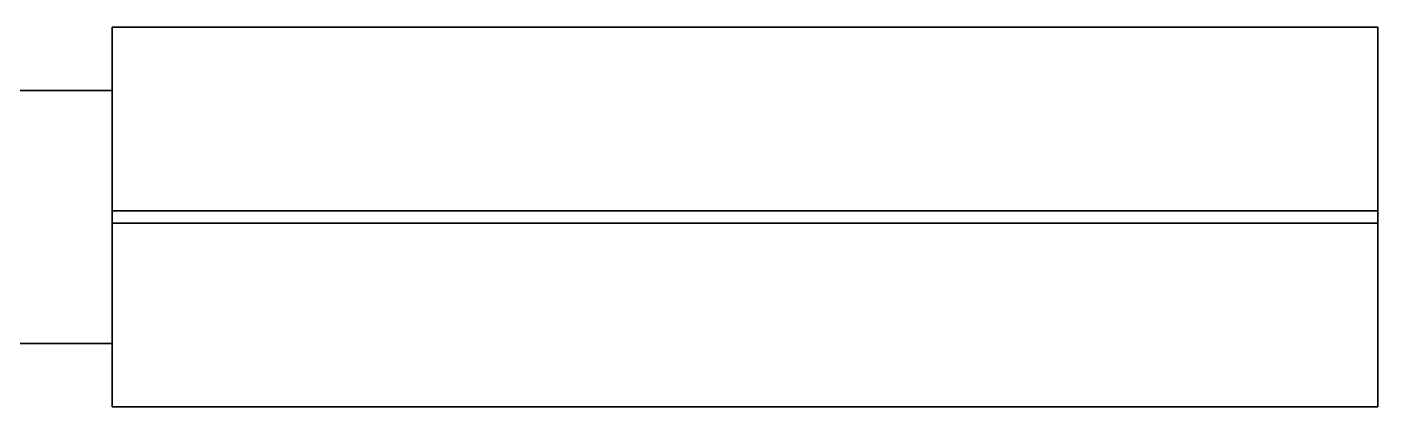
# Model space of a CAD drawing. Header units: millimetres. Extents: x -5.6 to 21, y -2.9 to 7.
# Drawn here: x 10.33 to 21, y -1.5 to 1.5 of the extents above; entities that cross this region are included whole.
import ezdxf

# ---------------------------------------------------------------- set-up
doc = ezdxf.new("R2010")
doc.units = ezdxf.units.MM

msp = doc.modelspace()

# ---------------------------------------------------------------- linework, layer by layer
for points in [[(11, 1.5), (11, -1.5), (11, -1.5, 2.5), (11, 1.5, 2.5)], [(21, 1.5, 2.5), (21, 1.5), (11, 1.5), (11, 1.5, 2.5)], [(21, 0.05, 3.5), (21, 1.5, 2.5), (11, 1.5, 2.5), (11, 0.05, 3.5)], [(11, 1.5, 2.5), (11, -1.5, 2.5), (11, -0.05, 3.5), (11, 0.05, 3.5)], [(21, -1.5, 2.5), (21, -1.5), (21, 1.5), (21, 1.5, 2.5)], [(21, -0.05, 3.5), (21, -1.5, 2.5), (21, 1.5, 2.5), (21, 0.05, 3.5)], [(11, 1, 2), (11, 1), (10, 1), (10, 1, 2)], [(10, 1, 2), (10, -1, 2), (11, -1, 2), (11, 1, 2)], [(11, 0.05, 3.5), (11, -0.05, 3.5), (21, -0.05, 3.5), (21, 0.05, 3.5)], [(11, -0.05, 3.5), (11, -1.5, 2.5), (21, -1.5, 2.5), (21, -0.05, 3.5)], [(10, -1, 2), (10, -1), (11, -1), (11, -1, 2)], [(11, -1.5, 2.5), (11, -1.5), (21, -1.5), (21, -1.5, 2.5)]]:
    msp.add_3dface(points)

doc.saveas('drawing.dxf')
